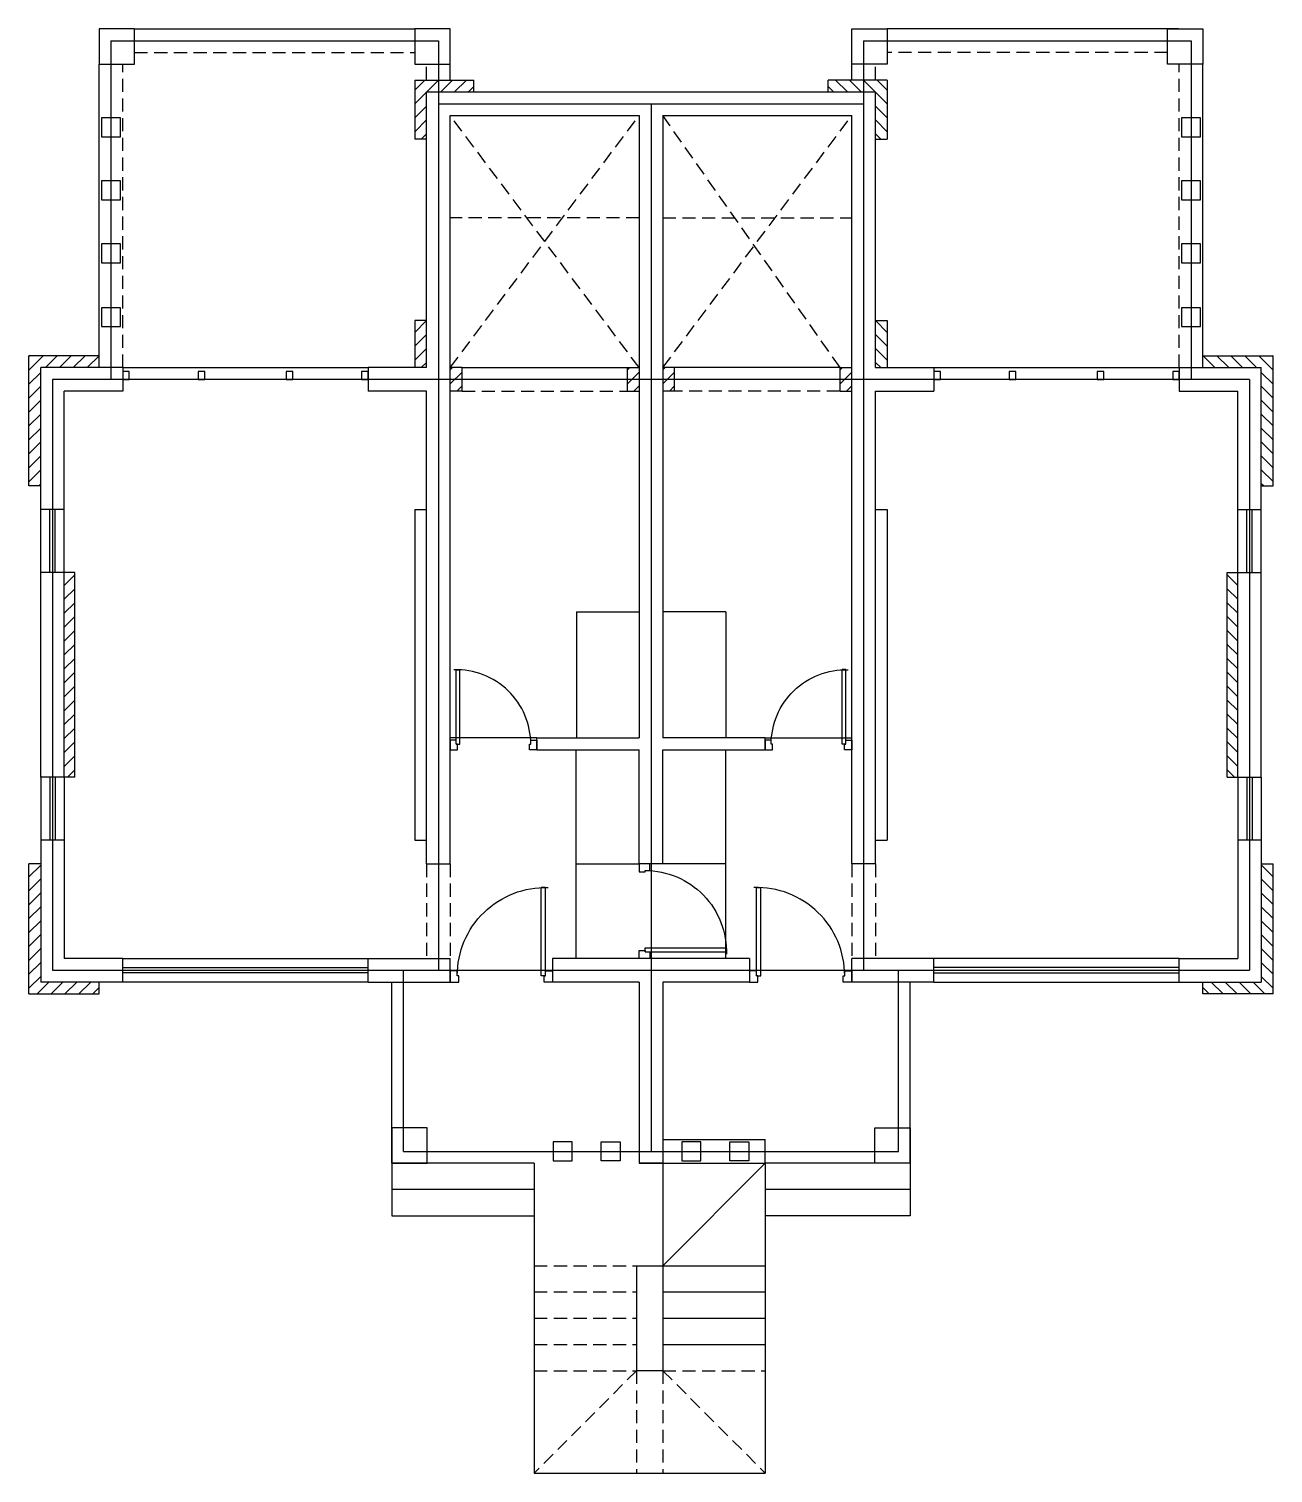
# Model space of a CAD drawing. Extents: x -4781 to 3971, y -2954 to -1072.
# Drawn here: x -4196 to -3722, y -2343 to -1793 of the extents above; entities that cross this region are included whole.
import ezdxf

# ---------------------------------------------------------------- set-up
doc = ezdxf.new("R2010")
doc.units = 0
doc.header["$LTSCALE"] = 20
doc.header["$MEASUREMENT"] = 0
doc.linetypes.add('HIDDEN', pattern=[0.375, 0.25, -0.125])
doc.layers.get('0').update_dxf_attribs({"linetype": 'CONTINUOUS'})
for name, color, linetype in [('centreline', 31, 'CONTINUOUS'), ('DOOR', 1, 'CONTINUOUS'), ('wall', 13, 'CONTINUOUS'), ('WINDOW', 4, 'CONTINUOUS'), ('window sill', 5, 'CONTINUOUS'), ('winsill', 5, 'CONTINUOUS')]:
    doc.layers.add(name, color=color, linetype=linetype)
pattern_1 = [(45, (-1900.905, -1080.6324), (-2.6516504, 2.6516504), [])]

# ---------------------------------------------------------------- blocks, each defined once
blk = doc.blocks.new('DR1H902')
at = {"color": 0}
for p, q in [((-0.5, 0), (-0.5, 1)), ((-0.5, 1), (-0.45, 1)), ((-0.45, 0), (-0.45, 1)), ((-0.5, 0), (-0.45, 0))]:
    blk.add_line(p, q, dxfattribs=at)
blk.add_arc((-0.5, 0), 1, 0, 91.707, dxfattribs=at)
blk = doc.blocks.new('A$C3B4262AC')
at = {"layer": 'DOOR'}
for p, q in [((0, 4), (0, 0)), ((2.5, 4), (0, 4)), ((0, 0), (3, 0)), ((2.5, 2.25), (2.5, 4)), ((3, 2.25), (2.5, 2.25)), ((3, 0), (3, 2.25))]:
    blk.add_line(p, q, dxfattribs=at)
blk = doc.blocks.new('A$C1F9E242A')
blk.add_blockref('A$C3B4262AC', (0, 0))
at = {"xscale": -1}
blk.add_blockref('A$C3B4262AC', (36, 0), dxfattribs=at)
at = {"layer": 'DOOR', "xscale": -31, "yscale": 31, "zscale": 68.88888888888889}
blk.add_blockref('DR1H902', (18, 2.25), dxfattribs=at)
blk = doc.blocks.new('*U33')
at = {"xscale": -1}
blk.add_blockref('A$C1F9E242A', (0, -2), dxfattribs=at)
blk = doc.blocks.new('*U34')
at = {"xscale": -1}
blk.add_blockref('A$C1F9E242A', (0, -2), dxfattribs=at)

msp = doc.modelspace()

# ---------------------------------------------------------------- hatches: boundary and pattern name
at = {"lineweight": -2}
h = msp.add_hatch(dxfattribs=at)
h.set_pattern_fill('ANSI31', color=8, scale=30, style=0)
h.set_pattern_definition([(45, (-1900.905, -993.6324), (-2.6516504, 2.6516504), [])])
h.paths.add_polyline_path([(-4044.451, -1816.569), (-4026.451, -1816.569), (-4026.451, -1812.069), (-4048.951, -1812.069), (-4048.951, -1834.569), (-4044.451, -1834.569)])
h = msp.add_hatch(dxfattribs=at)
h.set_pattern_fill('ANSI31', color=8, scale=30, style=0)
h.set_pattern_definition([(135, (-6016.9975, -993.6324), (2.6516504, 2.6516504), [])])
h.paths.add_polyline_path([(-3873.451, -1816.569), (-3891.451, -1816.569), (-3891.451, -1812.069), (-3868.951, -1812.069), (-3868.951, -1834.569), (-3873.451, -1834.569)])
h = msp.add_hatch(dxfattribs=at)
h.set_pattern_fill('ANSI31', color=8, scale=30, style=0)
h.set_pattern_definition(pattern_1)
h.paths.add_polyline_path([(-4044.451, -1903.569), (-4048.951, -1903.569), (-4048.951, -1921.569), (-4044.451, -1921.569)])
h = msp.add_hatch(dxfattribs=at)
h.set_pattern_fill('ANSI31', color=8, scale=30, style=0)
h.set_pattern_definition([(135, (-6016.9975, -1080.6324), (2.6516504, 2.6516504), [])])
h.paths.add_polyline_path([(-3873.451, -1903.569), (-3868.951, -1903.569), (-3868.951, -1921.569), (-3873.451, -1921.569)])
h = msp.add_hatch(dxfattribs=at)
h.set_pattern_fill('ANSI31', color=8, scale=30, style=0)
h.set_pattern_definition(pattern_1)
h.paths.add_polyline_path([(-4191.451, -1921.569), (-4169.201, -1921.569), (-4169.201, -1917.069), (-4195.951, -1917.069), (-4195.951, -1966.569), (-4191.451, -1966.569)])
h = msp.add_hatch(dxfattribs=at)
h.set_pattern_fill('ANSI31', color=8, scale=30, style=0)
h.set_pattern_definition([(135, (-6016.9976, -1080.6324), (2.6516504, 2.6516504), [])])
h.paths.add_polyline_path([(-3726.451, -1921.569), (-3726.451, -1966.569), (-3721.951, -1966.569), (-3721.951, -1917.069), (-3748.701, -1917.069), (-3748.701, -1921.569)])
h = msp.add_hatch(dxfattribs=at)
h.set_pattern_fill('ANSI31', color=8, scale=30, style=0)
h.set_pattern_definition([(45, (-1887.405, -1089.6324), (-2.6516504, 2.6516504), [])])
h.paths.add_polyline_path([(-4030.951, -1921.569), (-4035.451, -1921.569), (-4035.451, -1930.569), (-4030.951, -1930.569)])
h = msp.add_hatch(dxfattribs=at)
h.set_pattern_fill('ANSI31', color=8, scale=30, style=0)
h.set_pattern_definition([(45, (-1819.905, -1089.6324), (-2.6516504, 2.6516504), [])])
h.paths.add_polyline_path([(-3963.451, -1921.569), (-3967.951, -1921.569), (-3967.951, -1930.569), (-3963.451, -1930.569)])
h = msp.add_hatch(dxfattribs=at)
h.set_pattern_fill('ANSI31', color=8, scale=30, style=0)
h.set_pattern_definition([(45, (-1806.399, -1089.6324), (-2.6516504, 2.6516504), [])])
h.paths.add_polyline_path([(-3949.945, -1921.569), (-3954.445, -1921.569), (-3954.445, -1930.569), (-3949.945, -1930.569)])
h = msp.add_hatch(dxfattribs=at)
h.set_pattern_fill('ANSI31', color=8, scale=30, style=0)
h.set_pattern_definition([(45, (-1738.899, -1089.6324), (-2.6516504, 2.6516504), [])])
h.paths.add_polyline_path([(-3882.445, -1921.569), (-3886.945, -1921.569), (-3886.945, -1930.569), (-3882.445, -1930.569)])
h = msp.add_hatch(dxfattribs=at)
h.set_pattern_fill('ANSI31', color=8, scale=30, style=0)
h.set_pattern_definition([(45, (-1885.78, -969.9986), (-2.6516504, 2.6516504), [])])
h.paths.add_polyline_path([(-4178.451, -2023.56), (-4178.451, -2029.227), (-4178.451, -2025.944), (-4178.451, -2020.062), (-4178.451, -2032.723), (-4178.451, -2024.442)], flags=17)
h.paths.add_polyline_path([(-4178.451, -2077.569), (-4178.451, -2044.569), (-4178.451, -1999.569), (-4182.451, -1999.569), (-4182.451, -2049.069), (-4182.451, -2077.569)])
h = msp.add_hatch(dxfattribs=at)
h.set_pattern_fill('ANSI31', color=8, scale=30, style=0)
h.set_pattern_definition([(135, (-6032.1225, -969.9986), (2.6516504, 2.6516504), [])])
h.paths.add_polyline_path([(-3739.451, -2023.56), (-3739.451, -2029.227), (-3739.451, -2025.944), (-3739.451, -2020.062), (-3739.451, -2032.723), (-3739.451, -2024.442)], flags=17)
h.paths.add_polyline_path([(-3739.451, -2077.569), (-3739.451, -2044.569), (-3739.451, -1999.569), (-3735.451, -1999.569), (-3735.451, -2049.069), (-3735.451, -2077.569)])
h = msp.add_hatch(dxfattribs=at)
h.set_pattern_fill('ANSI31', color=8, scale=30, style=0)
h.set_pattern_definition([(45, (-1899.28, -1080.9986), (-2.6516504, 2.6516504), [])])
h.paths.add_polyline_path([(-4178.648, -2130.688), (-4178.503, -2130.54), (-4178.937, -2131.062), (-4178.503, -2131.062)], flags=17)
h.paths.add_polyline_path([(-4169.201, -2155.569), (-4191.451, -2155.569), (-4191.451, -2110.569), (-4195.951, -2110.569), (-4195.951, -2160.069), (-4169.201, -2160.069)])
h = msp.add_hatch(dxfattribs=at)
h.set_pattern_fill('ANSI31', color=8, scale=30, style=0)
h.set_pattern_definition([(135, (-6018.6226, -1080.9986), (2.6516504, 2.6516504), [])])
h.paths.add_polyline_path([(-3726.451, -2155.569), (-3748.701, -2155.569), (-3748.701, -2160.069), (-3721.951, -2160.069), (-3721.951, -2110.569), (-3726.451, -2110.569)])
h.paths.add_polyline_path([(-3739.242, -2131.769), (-3739.254, -2131.667), (-3739.576, -2134.456)])

# ---------------------------------------------------------------- linework, layer by layer
for p, q in [((-4155.451, -1792.569), (-4048.951, -1792.569)), ((-3757.951, -1792.569), (-3868.951, -1792.569)), ((-4169.201, -1917.069), (-4169.201, -1806.069)), ((-4035.451, -1812.069), (-4035.451, -1806.069)), ((-3882.451, -1812.069), (-3882.451, -1806.069)), ((-3748.701, -1921.569), (-3748.701, -1806.069)), ((-4160.201, -1921.569), (-4066.701, -1921.569)), ((-4030.951, -1921.569), (-3967.951, -1921.569)), ((-3886.951, -1921.569), (-3949.951, -1921.569)), ((-3851.196, -1921.569), (-3757.701, -1921.569)), ((-3987.391, -2014.569), (-3987.391, -2062.569)), ((-3987.391, -2014.569), (-3963.391, -2014.569)), ((-3930.451, -2014.569), (-3954.451, -2014.569)), ((-3930.451, -2014.569), (-3930.451, -2062.569)), ((-4002.451, -2062.569), (-4035.451, -2062.569)), ((-3915.451, -2062.569), (-3882.451, -2062.569)), ((-3987.453, -2110.569), (-3963.453, -2110.569)), ((-3930.45, -2110.569), (-3954.45, -2110.569)), ((-4057.701, -2224.569), (-4057.701, -2155.569)), ((-3860.201, -2224.569), (-3860.201, -2155.569)), ((-4057.701, -2224.569), (-4057.701, -2244.569)), ((-4003.451, -2224.569), (-4003.451, -2342.569)), ((-3954.451, -2224.569), (-3954.451, -2263.569)), ((-3954.451, -2263.569), (-3915.451, -2224.569)), ((-3915.451, -2224.569), (-3915.451, -2342.569)), ((-3860.201, -2224.569), (-3860.201, -2244.569)), ((-3954.451, -2263.569), (-3915.451, -2263.569)), ((-3954.451, -2273.569), (-3915.451, -2273.569)), ((-3954.451, -2283.569), (-3915.451, -2283.569)), ((-3954.451, -2293.569), (-3915.451, -2293.569)), ((-4003.451, -2342.569), (-3915.451, -2342.569))]:
    msp.add_line(p, q)
at = {"linetype": 'HIDDEN'}
for p, q in [((-4155.701, -1801.569), (-4048.951, -1801.569)), ((-3762.201, -1801.569), (-3868.951, -1801.569)), ((-4160.201, -1921.569), (-4160.201, -1806.069)), ((-4044.451, -1812.069), (-4044.451, -1806.069)), ((-3873.451, -1812.069), (-3873.451, -1806.069)), ((-3757.701, -1921.569), (-3757.701, -1806.069)), ((-4035.451, -1921.569), (-3963.451, -1825.569)), ((-3963.457, -1921.569), (-4035.451, -1825.569)), ((-3886.951, -1921.569), (-3954.451, -1825.569)), ((-3954.445, -1921.569), (-3882.451, -1825.569)), ((-3963.451, -1864.569), (-4035.451, -1864.569)), ((-3954.451, -1864.569), (-3882.451, -1864.569)), ((-4030.951, -1930.569), (-3967.951, -1930.569)), ((-3886.951, -1930.569), (-3949.951, -1930.569)), ((-4044.451, -2110.569), (-4044.451, -2146.569)), ((-4035.452, -2110.569), (-4035.452, -2146.569)), ((-3882.45, -2110.569), (-3882.45, -2146.569)), ((-3873.45, -2110.569), (-3873.45, -2146.569)), ((-4003.451, -2263.569), (-3964.451, -2263.569)), ((-4003.451, -2273.569), (-3964.451, -2273.569)), ((-4003.451, -2283.569), (-3964.451, -2283.569)), ((-4003.451, -2293.569), (-3964.451, -2293.569)), ((-4003.451, -2303.569), (-3964.451, -2303.569)), ((-3964.451, -2303.569), (-4003.451, -2342.569)), ((-3964.451, -2303.569), (-3964.451, -2342.569)), ((-3954.451, -2303.569), (-3915.451, -2303.569)), ((-3954.451, -2303.569), (-3954.451, -2342.569)), ((-3954.451, -2303.569), (-3915.451, -2342.569))]:
    msp.add_line(p, q, dxfattribs=at)
at = {"lineweight": -2}
for p, q in [((-3987.453, -2146.569), (-3987.453, -2067.069)), ((-3930.45, -2146.569), (-3930.45, -2067.069)), ((-3954.451, -2215.569), (-3915.451, -2215.569)), ((-3915.451, -2224.569), (-3915.451, -2215.569)), ((-4003.451, -2224.569), (-4057.701, -2224.569)), ((-3954.451, -2224.569), (-3915.451, -2224.569)), ((-3860.201, -2224.569), (-3915.451, -2224.569)), ((-4003.451, -2234.569), (-4057.701, -2234.569)), ((-3860.201, -2234.569), (-3915.451, -2234.569)), ((-4057.701, -2244.569), (-4003.451, -2244.569)), ((-3860.201, -2244.569), (-3915.451, -2244.569))]:
    msp.add_line(p, q, dxfattribs=at)
for points in [[(-4168.301, -1833.669), (-4161.101, -1833.669), (-4161.101, -1826.469), (-4168.301, -1826.469)], [(-3756.801, -1833.669), (-3749.601, -1833.669), (-3749.601, -1826.469), (-3756.801, -1826.469)], [(-4168.301, -1857.669), (-4161.101, -1857.669), (-4161.101, -1850.469), (-4168.301, -1850.469)], [(-3756.801, -1857.669), (-3749.601, -1857.669), (-3749.601, -1850.469), (-3756.801, -1850.469)], [(-4168.301, -1881.669), (-4161.101, -1881.669), (-4161.101, -1874.469), (-4168.301, -1874.469)], [(-3756.801, -1881.669), (-3749.601, -1881.669), (-3749.601, -1874.469), (-3756.801, -1874.469)], [(-4168.301, -1905.969), (-4161.101, -1905.969), (-4161.101, -1898.769), (-4168.301, -1898.769)], [(-3756.801, -1905.969), (-3749.601, -1905.969), (-3749.601, -1898.769), (-3756.801, -1898.769)], [(-3996.197, -2216.469), (-3996.197, -2223.669), (-3988.997, -2223.669), (-3988.997, -2216.469)], [(-3970.705, -2216.469), (-3970.705, -2223.669), (-3977.905, -2223.669), (-3977.905, -2216.469)], [(-3947.197, -2216.469), (-3947.197, -2223.669), (-3939.997, -2223.669), (-3939.997, -2216.469)], [(-3921.705, -2216.469), (-3921.705, -2223.669), (-3928.905, -2223.669), (-3928.905, -2216.469)]]:
    msp.add_lwpolyline(points, close=True, dxfattribs=at)
at = {"color": 2, "lineweight": -2}
for points in [[(-4160.2, -1926.069), (-4157.7, -1926.069), (-4157.7, -1923.069), (-4160.2, -1923.069)], [(-4131.449, -1926.069), (-4128.949, -1926.069), (-4128.949, -1923.069), (-4131.449, -1923.069)], [(-4097.952, -1926.069), (-4095.452, -1926.069), (-4095.452, -1923.069), (-4097.952, -1923.069)], [(-4069.201, -1926.069), (-4066.701, -1926.069), (-4066.701, -1923.069), (-4069.201, -1923.069)], [(-3851.2, -1926.069), (-3848.7, -1926.069), (-3848.7, -1923.069), (-3851.2, -1923.069)], [(-3822.449, -1926.069), (-3819.949, -1926.069), (-3819.949, -1923.069), (-3822.449, -1923.069)], [(-3788.952, -1926.069), (-3786.452, -1926.069), (-3786.452, -1923.069), (-3788.952, -1923.069)], [(-3760.201, -1926.069), (-3757.701, -1926.069), (-3757.701, -1923.069), (-3760.201, -1923.069)]]:
    msp.add_lwpolyline(points, close=True, dxfattribs=at)
at = {"layer": 'centreline'}
for p, q in [((-4164.701, -1797.069), (-4164.701, -1926.069)), ((-4164.701, -1797.069), (-4039.951, -1797.069)), ((-4039.951, -1797.069), (-4039.951, -2151.069)), ((-3877.951, -1797.069), (-3753.201, -1797.069)), ((-3877.951, -1797.069), (-3877.951, -2151.069)), ((-3753.201, -1797.069), (-3753.201, -1926.069)), ((-4039.951, -1821.069), (-3877.951, -1821.069)), ((-3958.951, -1821.069), (-3958.951, -2220.069)), ((-4186.951, -1926.069), (-4186.951, -2151.069)), ((-3730.951, -1926.069), (-3730.951, -2151.069)), ((-4186.951, -2151.069), (-3730.951, -2151.069)), ((-4053.201, -2220.069), (-4053.201, -2151.069)), ((-3864.701, -2220.069), (-3864.701, -2151.069)), ((-4053.201, -2220.069), (-3864.701, -2220.069))]:
    msp.add_line(p, q, dxfattribs=at)
at = {"layer": 'centreline', "lineweight": -2}
msp.add_line((-3730.951, -1926.069), (-4186.951, -1926.069), dxfattribs=at)
at = {"layer": 'wall'}
for p, q in [((-4048.951, -1812.069), (-4026.451, -1812.069)), ((-4048.951, -1812.069), (-4048.951, -1834.569)), ((-4026.451, -1816.569), (-4026.451, -1812.069)), ((-3868.951, -1812.069), (-3891.451, -1812.069)), ((-3891.451, -1816.569), (-3891.451, -1812.069)), ((-3868.951, -1812.069), (-3868.951, -1834.569)), ((-4044.451, -1816.569), (-3873.451, -1816.569)), ((-4044.451, -1921.569), (-4044.451, -1816.569)), ((-3873.451, -1921.569), (-3873.451, -1816.569)), ((-4035.451, -1825.569), (-3963.451, -1825.569)), ((-3963.451, -1825.569), (-3963.451, -1921.569)), ((-3954.451, -1825.569), (-3954.451, -1921.569)), ((-3954.451, -1825.569), (-3882.451, -1825.569)), ((-3882.45, -2110.569), (-3882.451, -1825.569)), ((-4044.451, -1834.569), (-4048.951, -1834.569)), ((-3873.451, -1834.569), (-3868.951, -1834.569)), ((-4044.451, -1903.569), (-4048.951, -1903.569)), ((-4048.951, -1903.569), (-4048.951, -1921.569)), ((-3873.451, -1903.569), (-3868.951, -1903.569)), ((-3868.951, -1903.569), (-3868.951, -1921.569)), ((-4169.201, -1917.069), (-4195.951, -1917.069)), ((-3748.701, -1917.069), (-3721.951, -1917.069)), ((-4191.451, -1975.569), (-4191.451, -1921.569)), ((-4160.201, -1921.569), (-4160.201, -1930.569)), ((-4044.451, -1921.569), (-4066.701, -1921.569)), ((-4066.701, -1921.569), (-4066.701, -1930.569)), ((-3963.451, -1921.569), (-3963.451, -2062.569)), ((-3954.451, -1921.569), (-3954.451, -2062.569)), ((-3873.451, -1921.569), (-3851.196, -1921.569)), ((-3851.196, -1921.569), (-3851.196, -1930.569)), ((-3757.701, -1921.569), (-3757.701, -1930.569)), ((-3726.451, -1975.569), (-3726.451, -1921.569)), ((-4182.451, -1975.569), (-4182.451, -1930.569)), ((-4044.451, -1930.569), (-4066.701, -1930.569)), ((-4044.451, -2110.569), (-4044.451, -1930.569)), ((-3873.45, -2110.569), (-3873.451, -1930.569)), ((-3873.451, -1930.569), (-3851.196, -1930.569)), ((-3735.451, -1975.569), (-3735.451, -1930.569)), ((-4191.451, -1966.569), (-4195.951, -1966.569)), ((-3726.451, -1966.569), (-3721.951, -1966.569)), ((-4182.451, -1975.569), (-4191.451, -1975.569)), ((-4048.951, -1975.569), (-4044.451, -1975.569)), ((-4048.951, -1975.569), (-4048.951, -2101.569)), ((-3873.451, -1975.569), (-3868.951, -1975.569)), ((-3868.951, -1975.569), (-3868.951, -2101.569)), ((-3735.451, -1975.569), (-3726.451, -1975.569)), ((-4191.451, -2077.569), (-4191.451, -1999.569)), ((-4182.451, -1999.569), (-4191.451, -1999.569)), ((-4182.451, -2077.569), (-4182.451, -1999.569)), ((-4178.451, -1999.569), (-4182.451, -1999.569)), ((-4178.451, -2077.569), (-4178.451, -1999.569)), ((-3739.451, -2077.569), (-3739.451, -1999.569)), ((-3739.451, -1999.569), (-3735.451, -1999.569)), ((-3735.451, -2077.569), (-3735.451, -1999.569)), ((-3735.451, -1999.569), (-3726.451, -1999.569)), ((-3726.451, -2077.569), (-3726.451, -1999.569)), ((-4002.451, -2062.569), (-3963.451, -2062.569)), ((-4002.451, -2067.069), (-4002.451, -2062.569)), ((-4002.451, -2067.069), (-3963.451, -2067.069)), ((-3963.451, -2110.569), (-3963.451, -2067.069)), ((-3915.451, -2062.569), (-3954.451, -2062.569)), ((-3954.451, -2110.569), (-3954.451, -2067.069)), ((-3954.451, -2067.069), (-3915.451, -2067.069)), ((-3915.451, -2067.069), (-3915.451, -2062.569)), ((-4182.451, -2077.569), (-4191.451, -2077.569)), ((-4178.451, -2077.569), (-4182.451, -2077.569)), ((-3739.451, -2077.569), (-3735.451, -2077.569)), ((-3735.451, -2077.569), (-3726.451, -2077.569)), ((-4182.451, -2101.569), (-4191.451, -2101.569)), ((-4048.951, -2101.569), (-4044.451, -2101.569)), ((-3873.45, -2101.569), (-3868.951, -2101.569)), ((-3726.451, -2101.569), (-3735.451, -2101.569)), ((-3735.451, -2101.569), (-3735.451, -2146.569)), ((-3726.451, -2101.569), (-3726.451, -2155.569)), ((-4195.951, -2160.069), (-4195.951, -2110.569)), ((-4191.451, -2110.569), (-4195.951, -2110.569)), ((-4044.451, -2110.569), (-4035.451, -2110.569)), ((-3954.45, -2110.569), (-3963.451, -2110.569)), ((-3873.45, -2110.569), (-3882.45, -2110.569)), ((-3726.451, -2110.569), (-3721.951, -2110.569)), ((-3721.951, -2160.069), (-3721.951, -2110.569)), ((-4160.201, -2155.569), (-4160.201, -2146.569)), ((-4066.701, -2146.569), (-4035.452, -2146.569)), ((-4066.701, -2155.569), (-4066.701, -2146.569)), ((-4035.452, -2155.569), (-4035.452, -2146.569)), ((-3996.452, -2146.569), (-3996.452, -2155.569)), ((-3921.45, -2146.569), (-3921.45, -2155.569)), ((-3882.452, -2155.569), (-3882.45, -2146.569)), ((-3851.201, -2146.569), (-3882.45, -2146.569)), ((-3851.201, -2155.569), (-3851.201, -2146.569)), ((-3757.701, -2155.569), (-3757.701, -2146.569)), ((-4169.201, -2160.069), (-4169.201, -2155.569)), ((-4066.701, -2155.569), (-4035.452, -2155.569)), ((-3963.451, -2155.569), (-3996.452, -2155.569)), ((-3963.451, -2155.569), (-3963.451, -2224.569)), ((-3921.45, -2155.569), (-3954.451, -2155.569)), ((-3954.451, -2155.569), (-3954.451, -2224.569)), ((-3851.201, -2155.569), (-3882.45, -2155.569)), ((-3748.701, -2160.069), (-3748.701, -2155.569)), ((-4195.951, -2160.069), (-4169.201, -2160.069)), ((-3721.951, -2160.069), (-3748.701, -2160.069)), ((-3963.451, -2224.569), (-3954.451, -2224.569)), ((-3954.451, -2224.569), (-3963.451, -2224.569)), ((-3964.451, -2263.569), (-3954.451, -2263.569)), ((-3964.451, -2263.569), (-3964.451, -2303.569)), ((-3954.451, -2263.569), (-3954.451, -2303.569)), ((-3954.451, -2303.569), (-3964.451, -2303.569))]:
    msp.add_line(p, q, dxfattribs=at)
at = {"layer": 'wall', "lineweight": -2}
for p, q in [((-4035.451, -2110.569), (-4035.451, -1825.569)), ((-4195.951, -1966.569), (-4195.951, -1917.069)), ((-4169.201, -1921.569), (-4169.201, -1917.069)), ((-3748.701, -1921.569), (-3748.701, -1917.069)), ((-3721.951, -1966.569), (-3721.951, -1917.069)), ((-4160.201, -1921.569), (-4191.451, -1921.569)), ((-4030.951, -1921.569), (-4035.451, -1921.569)), ((-4030.951, -1930.569), (-4030.951, -1921.569)), ((-3967.951, -1930.569), (-3967.951, -1921.569)), ((-3967.951, -1921.569), (-3963.451, -1921.569)), ((-3949.951, -1921.569), (-3954.451, -1921.569)), ((-3949.951, -1930.569), (-3949.951, -1921.569)), ((-3886.951, -1930.569), (-3886.951, -1921.569)), ((-3886.951, -1921.569), (-3882.451, -1921.569)), ((-3757.701, -1921.569), (-3726.451, -1921.569)), ((-4160.201, -1930.569), (-4182.451, -1930.569)), ((-4030.951, -1930.569), (-4035.451, -1930.569)), ((-3967.951, -1930.569), (-3963.451, -1930.569)), ((-3949.951, -1930.569), (-3954.451, -1930.569)), ((-3886.951, -1930.569), (-3882.451, -1930.569)), ((-3757.701, -1930.569), (-3735.451, -1930.569)), ((-4191.451, -2101.569), (-4191.451, -2155.569)), ((-4182.451, -2101.569), (-4182.451, -2146.569)), ((-4160.201, -2146.569), (-4182.451, -2146.569)), ((-3921.45, -2146.569), (-3996.452, -2146.569)), ((-3757.701, -2146.569), (-3735.451, -2146.569)), ((-4160.201, -2155.569), (-4191.451, -2155.569)), ((-3757.701, -2155.569), (-3726.451, -2155.569))]:
    msp.add_line(p, q, dxfattribs=at)
for points in [[(-4169.201, -1806.069), (-4155.701, -1806.069), (-4155.701, -1792.569), (-4169.201, -1792.569), (-4169.201, -1806.069)], [(-4048.951, -1806.069), (-4035.451, -1806.069), (-4035.451, -1792.569), (-4048.951, -1792.569), (-4048.951, -1806.069)], [(-3868.951, -1806.069), (-3882.451, -1806.069), (-3882.451, -1792.569), (-3868.951, -1792.569), (-3868.951, -1806.069)], [(-3748.701, -1806.069), (-3762.201, -1806.069), (-3762.201, -1792.569), (-3748.701, -1792.569), (-3748.701, -1806.069)]]:
    msp.add_lwpolyline(points, dxfattribs=at)
at = {"layer": 'wall'}
for points in [[(-4044.201, -2211.069), (-4057.701, -2211.069), (-4057.701, -2224.569), (-4044.201, -2224.569)], [(-3873.701, -2211.069), (-3860.201, -2211.069), (-3860.201, -2224.569), (-3873.701, -2224.569)]]:
    msp.add_lwpolyline(points, close=True, dxfattribs=at)
at = {"layer": 'WINDOW', "color": 4}
for p, q in [((-4187.951, -1999.569), (-4187.951, -1975.569)), ((-4185.951, -1999.569), (-4185.951, -1975.569)), ((-3731.951, -1999.569), (-3731.951, -1975.569)), ((-3729.951, -1999.569), (-3729.951, -1975.569)), ((-4187.951, -2077.569), (-4187.951, -2101.569)), ((-4185.951, -2077.569), (-4185.951, -2101.569)), ((-3731.951, -2077.569), (-3731.951, -2101.569)), ((-3729.951, -2077.569), (-3729.951, -2101.569))]:
    msp.add_line(p, q, dxfattribs=at)
at = {"layer": 'WINDOW'}
for p, q in [((-4160.201, -2150.069), (-4066.701, -2150.069)), ((-3757.701, -2150.069), (-3851.201, -2150.069)), ((-4066.701, -2152.069), (-4160.201, -2152.069)), ((-3851.201, -2152.069), (-3757.701, -2152.069))]:
    msp.add_line(p, q, dxfattribs=at)
at = {"layer": 'window sill'}
for p, q in [((-4160.201, -2146.569), (-4066.701, -2146.569)), ((-3757.701, -2146.569), (-3851.201, -2146.569)), ((-4066.701, -2155.569), (-4160.201, -2155.569)), ((-3851.201, -2155.569), (-3757.701, -2155.569))]:
    msp.add_line(p, q, dxfattribs=at)
at = {"layer": 'winsill'}
for p, q in [((-4191.451, -1999.569), (-4191.451, -1975.569)), ((-4182.451, -1999.569), (-4182.451, -1975.569)), ((-3735.451, -1999.569), (-3735.451, -1975.569)), ((-3726.451, -1999.569), (-3726.451, -1975.569)), ((-4191.451, -2077.569), (-4191.451, -2101.569)), ((-4182.451, -2077.569), (-4182.451, -2101.569)), ((-3735.451, -2077.569), (-3735.451, -2101.569)), ((-3726.451, -2077.569), (-3726.451, -2101.569))]:
    msp.add_line(p, q, dxfattribs=at)

# ---------------------------------------------------------------- block references
at = {"layer": 'DOOR'}
for name, p, xscale, yscale, zscale in [('*U33', (-4002.451, -2065.253), 0.9166790335966652, 0.9166790335884798, 0.9166790335858962), ('*U33', (-3915.45, -2065.236), -0.9166267099694778, 0.9166267099615197, 0.9166267099589175), ('*U34', (-4035.451, -2153.403), -1.083288301044377, 1.083288301044377, 1.083288301042742), ('*U34', (-3882.452, -2153.403), 1.083288301044377, 1.083288301044377, 1.083288301042742)]:
    msp.add_blockref(name, p, dxfattribs=dict(at, xscale=xscale, yscale=yscale, zscale=zscale))
at = {"layer": 'DOOR', "xscale": -1, "rotation": 270}
msp.add_blockref('*U34', (-3961.451, -2110.569), dxfattribs=at)

doc.saveas('drawing.dxf')
